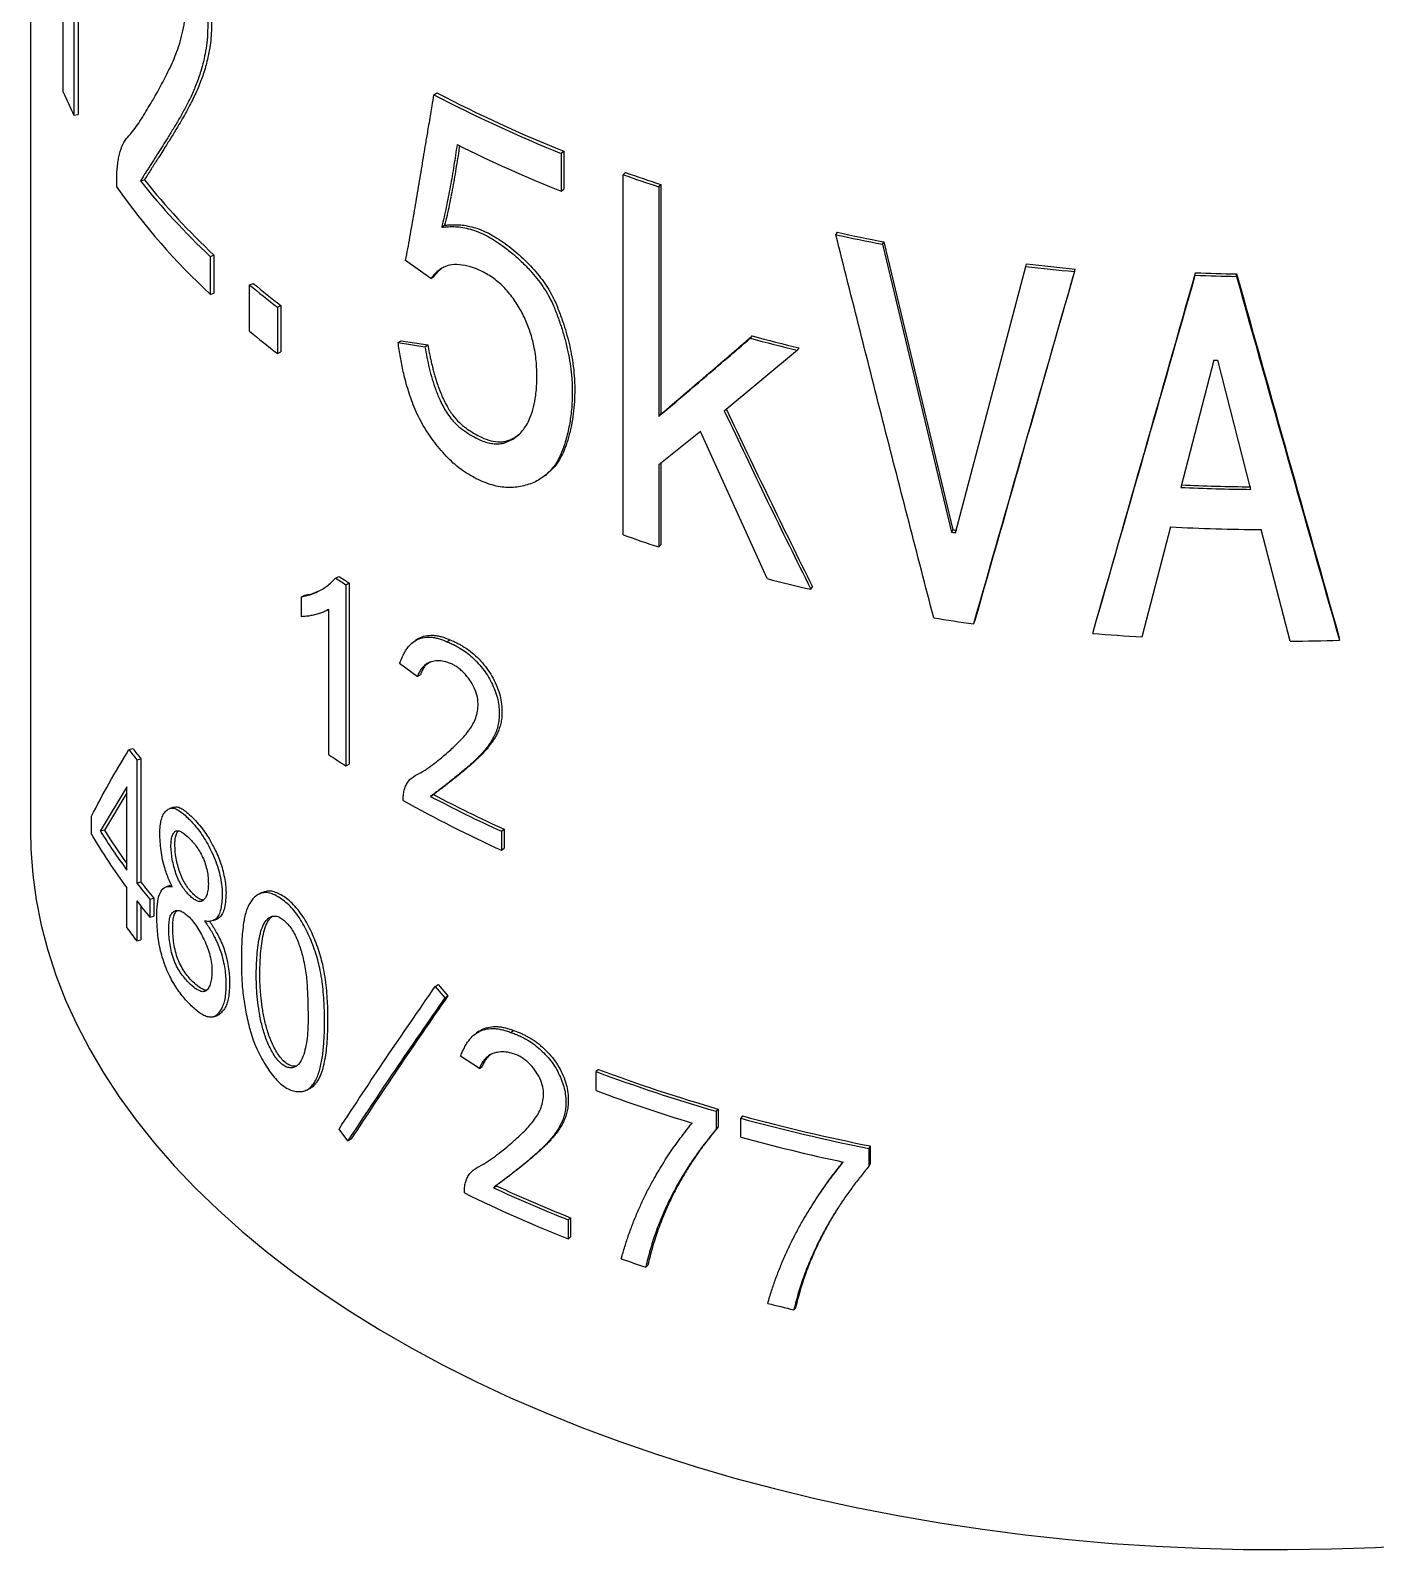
# Model space of a CAD drawing. Header units: millimetres. Extents: x 0 to 6631, y 0 to 4689.
# Drawn here: x 4218.3 to 4523.3, y 2750.8 to 3095.2 of the extents above; entities that cross this region are included whole.
import ezdxf

# ---------------------------------------------------------------- set-up
doc = ezdxf.new("R2010")
doc.units = ezdxf.units.MM
doc.header["$LTSCALE"] = 13
doc.layers.add('几何体', color=7, linetype='Continuous')

msp = doc.modelspace()

# ---------------------------------------------------------------- linework, layer by layer
at = {"layer": '几何体'}
for p, q in [((4229.15, 3158.28), (4229.15, 3076.15)), ((4228.19, 3158.12), (4228.19, 3075.99)), ((4225.78, 3081.2), (4225.78, 3147.1)), ((4218.33, 3109.96), (4218.33, 2913.86)), ((4309.83, 3080.61), (4310.5, 3081.04)), ((4228.19, 3075.99), (4229.15, 3076.15)), ((4338.66, 3067.32), (4339.23, 3067.79)), ((4338.66, 3067.32), (4338.66, 3058.72)), ((4339.23, 3067.79), (4339.23, 3059.19)), ((4352.73, 3062.48), (4353.26, 3062.97)), ((4352.73, 2980.82), (4352.73, 3062.48)), ((4237.89, 3059.67), (4237.89, 3061.58)), ((4243.26, 3061.07), (4244.17, 3061.31)), ((4338.66, 3058.72), (4339.23, 3059.19)), ((4360.78, 3059.73), (4361.28, 3060.24)), ((4360.78, 3059.73), (4360.78, 3007.69)), ((4361.28, 3060.24), (4361.28, 3008.19)), ((4311.57, 3050.58), (4312.24, 3051.01)), ((4400.93, 3048.87), (4401.28, 3049.41)), ((4411.5, 3046.71), (4411.82, 3047.26)), ((4411.5, 3046.71), (4427.17, 2981.44)), ((4411.82, 3047.26), (4427.43, 2982)), ((4259.1, 3043.95), (4259.95, 3044.25)), ((4259.1, 3043.95), (4259.1, 3035.35)), ((4259.95, 3044.25), (4259.95, 3035.65)), ((4309.14, 3038.96), (4303.37, 3043.06)), ((4428.08, 2981.3), (4443.99, 3041.7)), ((4443.99, 3041.7), (4444.19, 3042.26)), ((4268.03, 3037.48), (4268.85, 3037.81)), ((4309.14, 3038.96), (4309.81, 3039.38)), ((4455.02, 3040.52), (4455.18, 3041.09)), ((4482.41, 3039.67), (4482.48, 3040.25)), ((4491.75, 3039.41), (4491.78, 3039.99)), ((4259.1, 3035.35), (4259.95, 3035.65)), ((4268.03, 3026.98), (4268.03, 3037.48)), ((4274.34, 3032.45), (4275.14, 3032.8)), ((4274.34, 3032.45), (4274.34, 3021.94)), ((4275.14, 3032.8), (4275.14, 3022.29)), ((4301.69, 3024.43), (4302.39, 3024.84)), ((4301.69, 3024.43), (4307.76, 3023.45)), ((4302.39, 3024.84), (4308.45, 3023.88)), ((4381.55, 3025.39), (4381.97, 3025.91)), ((4274.34, 3021.94), (4275.14, 3022.29)), ((4307.76, 3023.45), (4308.45, 3023.88)), ((4392.24, 3022.68), (4375.65, 3008.87)), ((4392.24, 3022.68), (4392.62, 3023.21)), ((4486.6, 3020.43), (4479.14, 2991.58)), ((4495, 2991.13), (4487.53, 3020.41)), ((4360.78, 3007.69), (4361.28, 3008.19)), ((4370.22, 3004.25), (4360.78, 2996.7)), ((4385.37, 2970.91), (4370.22, 3004.25)), ((4360.78, 2996.7), (4360.78, 2978.08)), ((4361.28, 2997.21), (4361.28, 2978.58)), ((4476.82, 2982.61), (4470.31, 2957.67)), ((4427.17, 2981.44), (4427.43, 2982)), ((4503.89, 2956.73), (4497.35, 2982.04)), ((4360.78, 2978.08), (4361.28, 2978.58)), ((4287.53, 2971.02), (4288.29, 2971.4)), ((4289.87, 2969.5), (4290.61, 2969.89)), ((4289.87, 2969.5), (4289.87, 2928.44)), ((4290.61, 2969.89), (4290.61, 2928.82)), ((4395.28, 2968.48), (4395.65, 2969.02)), ((4279.8, 2966.79), (4280.58, 2967.16)), ((4279.8, 2962.26), (4279.8, 2966.79)), ((4286, 2930.98), (4286, 2963.93)), ((4432.14, 2960.64), (4432.38, 2961.2)), ((4459.18, 2958.49), (4459.33, 2959.06)), ((4312.75, 2956.61), (4313.42, 2957.05)), ((4515.1, 2956.93), (4515.05, 2957.5)), ((4306.04, 2948.7), (4302.03, 2951.65)), ((4306.04, 2948.7), (4306.73, 2949.12)), ((4240.67, 2932.15), (4241.59, 2932.38)), ((4242.45, 2929.82), (4243.36, 2930.06)), ((4242.45, 2929.82), (4242.45, 2901.89)), ((4243.36, 2930.06), (4243.36, 2902.13)), ((4289.87, 2928.44), (4290.61, 2928.82)), ((4240.21, 2923.7), (4234.18, 2913.66)), ((4240.21, 2922.38), (4235.12, 2913.86)), ((4240.21, 2904.84), (4240.21, 2923.7)), ((4302.87, 2920.62), (4302.87, 2921.57)), ((4309.05, 2921.54), (4309.73, 2921.96)), ((4232.15, 2912.96), (4232.15, 2917.02)), ((4235.12, 2913.86), (4234.18, 2913.66)), ((4325.13, 2913.63), (4325.75, 2914.08)), ((4325.75, 2914.08), (4325.75, 2909.78)), ((4325.13, 2913.63), (4325.13, 2909.33)), ((4325.13, 2909.33), (4325.75, 2909.78)), ((4240.21, 2891.7), (4240.21, 2900.78)), ((4242.45, 2901.89), (4243.36, 2902.13)), ((4249.99, 2901.26), (4250.37, 2901.28)), ((4242.45, 2897.83), (4242.45, 2888.76)), ((4243.36, 2896.68), (4243.36, 2889)), ((4245.43, 2898.21), (4246.33, 2898.46)), ((4245.43, 2898.21), (4245.43, 2894.15)), ((4246.33, 2898.46), (4246.33, 2894.4)), ((4245.43, 2894.15), (4246.33, 2894.4)), ((4242.45, 2888.76), (4243.36, 2889)), ((4310.13, 2878.47), (4310.8, 2878.89)), ((4310.13, 2878.47), (4312.31, 2875.9)), ((4310.8, 2878.89), (4312.98, 2876.33)), ((4312.31, 2875.9), (4312.98, 2876.33)), ((4327.21, 2868.04), (4327.82, 2868.5)), ((4320.11, 2859.86), (4315.85, 2862.66)), ((4320.11, 2859.86), (4320.74, 2860.31)), ((4347.13, 2859.63), (4346.58, 2859.15)), ((4346.58, 2854.85), (4346.58, 2859.15)), ((4374.27, 2850.66), (4373.82, 2850.15)), ((4373.82, 2850.15), (4373.82, 2846.09)), ((4374.27, 2850.66), (4374.27, 2846.6)), ((4379.79, 2849.11), (4379.36, 2848.59)), ((4379.36, 2844.29), (4379.36, 2848.59)), ((4290.26, 2843.43), (4288.31, 2846.12)), ((4374.27, 2846.6), (4373.82, 2846.09)), ((4290.26, 2843.43), (4291.01, 2843.81)), ((4408.74, 2842.29), (4408.41, 2841.74)), ((4408.41, 2841.74), (4408.41, 2837.69)), ((4408.74, 2842.29), (4408.74, 2838.23)), ((4408.74, 2838.23), (4408.41, 2837.69)), ((4316.74, 2831.65), (4316.74, 2832.61)), ((4323.29, 2832.82), (4323.92, 2833.27)), ((4340.24, 2825.54), (4340.81, 2826.02)), ((4340.24, 2825.54), (4340.24, 2821.24)), ((4340.81, 2826.02), (4340.81, 2821.72)), ((4340.24, 2821.24), (4340.81, 2821.72)), ((4358.33, 2815.3), (4357.83, 2814.8)), ((4391.8, 2805.67), (4391.42, 2805.13))]:
    msp.add_line(p, q, dxfattribs=at)
at = {"layer": '几何体', "flags": 128}
for points in [[(4335.02, 2994.27), (4335.3, 2994.5), (4335.58, 2994.72)], [(4306.34, 2957.3), (4305.99, 2957.09), (4305.64, 2956.87)], [(4250.82, 2919.06), (4250.37, 2918.92), (4249.93, 2918.79)], [(4218.33, 2913.86), (4218.43, 2909.54), (4218.87, 2903.79), (4219.66, 2898.05), (4220.8, 2892.33), (4222.29, 2886.64), (4224.13, 2880.98), (4226.31, 2875.37), (4228.83, 2869.8), (4231.7, 2864.28), (4234.9, 2858.83), (4238.42, 2853.45), (4242.28, 2848.14), (4246.46, 2842.91), (4250.96, 2837.77), (4255.76, 2832.73), (4260.87, 2827.79), (4266.29, 2822.95), (4271.99, 2818.23), (4277.98, 2813.63), (4284.24, 2809.15), (4290.78, 2804.8), (4297.58, 2800.59), (4304.63, 2796.52), (4311.92, 2792.6), (4319.45, 2788.82), (4327.21, 2785.21), (4335.18, 2781.75), (4343.36, 2778.46), (4351.74, 2775.33), (4360.3, 2772.38), (4369.04, 2769.61), (4377.94, 2767.01), (4386.99, 2764.6), (4396.18, 2762.37), (4405.51, 2760.34), (4414.96, 2758.49), (4424.51, 2756.84), (4434.15, 2755.38), (4443.88, 2754.12), (4453.68, 2753.06), (4463.54, 2752.2), (4473.45, 2751.54), (4483.39, 2751.08), (4493.35, 2750.83), (4503.32, 2750.78), (4513.29, 2750.93), (4523.24, 2751.29), (4533.17, 2751.84)], [(4249.98, 2901.3), (4249.53, 2901.16), (4249.09, 2901.03)], [(4271.16, 2899.81), (4270.75, 2899.64), (4270.34, 2899.46)], [(4259.77, 2893.41), (4260.19, 2893.56), (4260.61, 2893.71)], [(4259.9, 2871.57), (4260.32, 2871.72), (4260.74, 2871.88)], [(4320.03, 2868.28), (4319.7, 2868.05), (4319.38, 2867.83)], [(4280.92, 2854.96), (4281.3, 2855.14), (4281.68, 2855.32)]]:
    msp.add_lwpolyline(points, dxfattribs=at)
at = {"layer": '几何体'}
for centre, radius, start, end in [((4330.41, 3126.49), 114.02, 203.4035, 206.2902), ((4454.98, 3357.41), 312.55, 242.3277, 248.1506), ((4455.14, 3356.86), 311.44, 242.3277, 248.1506), ((4457.05, 3353.55), 317.72, 243.4571, 248.1218), ((4476.02, 3411.15), 369.83, 250.5276, 251.845), ((4476.11, 3410.42), 368.53, 250.5276, 251.845), ((4366.47, 3150.41), 157.37, 215.2117, 226.9785), ((4371.23, 3163.53), 163.93, 218.6827, 226.842), ((4371.68, 3163.41), 163.35, 218.6827, 226.842), ((4493.8, 3476.26), 437.36, 257.7397, 259.1533), ((4493.83, 3475.29), 435.82, 257.7397, 259.1533), ((4499.71, 3513.45), 475.04, 263.2637, 264.6015), ((4499.71, 3512.35), 473.36, 263.2637, 264.6015), ((4400.68, 3196.59), 206.37, 230.2986, 232.5308), ((4500.81, 3529.24), 489.91, 267.8479, 268.9401), ((4500.81, 3528.08), 488.18, 267.8479, 268.9401), ((4400.33, 3196.82), 207.1, 230.2986, 232.5308), ((4400.33, 3186.31), 207.1, 230.2986, 232.5308), ((4488.56, 3425.19), 413.88, 255.0159, 256.5422), ((4488.6, 3424.31), 412.42, 255.0159, 256.5422), ((4500.81, 3510.16), 489.93, 268.3381, 268.4473), ((4500.81, 3480.96), 489.86, 267.4643, 269.3211), ((4500.81, 3479.81), 488.13, 267.4643, 269.3211), ((4500.81, 3471.83), 489.81, 267.1925, 269.5955), ((4476.02, 3329.5), 369.83, 250.5276, 251.845), ((4497.57, 3434.71), 458.71, 261.1716, 261.2858), ((4497.59, 3433.67), 457.09, 261.1716, 261.2858), ((4421.64, 3174.43), 243.64, 236.6033, 237.2588), ((4421.92, 3174.1), 242.78, 236.6033, 237.2588), ((4489.63, 3376.04), 418.34, 255.5677, 256.9646), ((4497.58, 3414.62), 458.68, 260.6568, 261.798), ((4500.44, 3439.84), 483.11, 265.101, 266.4239), ((4500.83, 3447.31), 490.59, 270.3574, 271.6668), ((4356.25, 3018.85), 144.48, 216.8759, 218.0369), ((4356.76, 3018.77), 143.97, 216.8759, 218.0369), ((4420.77, 3132.03), 242.04, 236.1634, 237.2607), ((4449.3, 3186.37), 299.68, 242.0946, 245.5207), ((4449.48, 3185.86), 298.62, 242.0946, 245.5207), ((4446.59, 3176.47), 293.46, 240.6761, 245.5498), ((4348.7, 2984.99), 134.02, 212.0579, 215.9463), ((4346.78, 2980), 132.79, 210.3219, 216.6269), ((4348.68, 2985.38), 135.1, 212.063, 216.5957), ((4360.17, 2994), 149.47, 218.0407, 219.8566), ((4360.67, 2993.91), 148.95, 218.0407, 219.8566), ((4360.17, 2989.94), 149.47, 218.0407, 219.8566), ((4355.85, 2977.48), 143.98, 216.5645, 218.0384), ((4477.72, 3210.26), 374.8, 249.5201, 253.906), ((4477.8, 3209.5), 373.48, 249.5201, 253.906), ((4476.35, 3202.04), 370.65, 249.5054, 253.0569), ((4490.68, 3256.09), 422.44, 254.7202, 258.7697), ((4490.72, 3255.18), 420.95, 254.7202, 258.7697), ((4489.83, 3248.4), 418.94, 254.71, 257.983), ((4458.27, 3119.44), 320.71, 243.8129, 248.4063), ((4460.7, 3129.49), 326.94, 245.1483, 248.3811), ((4460.84, 3128.89), 325.79, 245.1483, 248.3811), ((4475.13, 3162.67), 367.12, 250.4512, 251.3656), ((4489.06, 3209.47), 415.96, 255.5825, 256.4239)]:
    msp.add_arc(centre, radius, start, end, dxfattribs=at)
for points, knots in [([(4246.67, 3130.95), (4246.94, 3130.69), (4247.47, 3130.18), (4248.28, 3129.31), (4249.1, 3128.33), (4249.93, 3127.25), (4250.75, 3126.05), (4251.56, 3124.71), (4252.34, 3123.26), (4253.33, 3121.22), (4254.51, 3118.55), (4255.74, 3115.17), (4256.7, 3111.73), (4257.48, 3108.33), (4258.08, 3104.98), (4258.43, 3101.77), (4258.58, 3098.71), (4258.56, 3095.8), (4258.43, 3093.02), (4258.07, 3090.49), (4257.59, 3088.12), (4256.89, 3085.59), (4255.95, 3082.92), (4254.77, 3080.19), (4253.48, 3077.68), (4252.18, 3075.32), (4250.82, 3073.05), (4249.54, 3070.96), (4248.32, 3068.98), (4247.13, 3067.12), (4246.15, 3065.58), (4245.39, 3064.39), (4244.86, 3063.57), (4244.36, 3062.78), (4243.82, 3061.95), (4243.46, 3061.38), (4243.26, 3061.07)], [0, 0, 0, 0, 0.015666, 0.031331, 0.046994, 0.062657, 0.078315, 0.09397, 0.109621, 0.12527, 0.156536, 0.187765, 0.21899, 0.250219, 0.281434, 0.312643, 0.343857, 0.375073, 0.406289, 0.437504, 0.468731, 0.49996, 0.546588, 0.593303, 0.639864, 0.686587, 0.731887, 0.780109, 0.819558, 0.860078, 0.904291, 0.923359, 0.941479, 0.960634, 0.978177, 1, 1, 1, 1]), ([(4247.57, 3131.21), (4247.78, 3131.01), (4248.12, 3130.67), (4248.6, 3130.18), (4248.99, 3129.76), (4249.38, 3129.33), (4249.75, 3128.88), (4250.38, 3128.1), (4251.21, 3126.97), (4252.26, 3125.31), (4253.27, 3123.44), (4254.26, 3121.36), (4255.21, 3119.19), (4256.06, 3117), (4256.8, 3114.74), (4257.47, 3112.34), (4258.07, 3109.85), (4258.75, 3106.5), (4259.31, 3102.31), (4259.46, 3098.32), (4259.38, 3095.18), (4259.23, 3092.89), (4258.91, 3090.71), (4258.51, 3088.74), (4258.04, 3086.89), (4257.54, 3085.31), (4256.98, 3083.7), (4256.35, 3082.15), (4255.65, 3080.55), (4254.84, 3078.92), (4253.97, 3077.25), (4253.01, 3075.53), (4251.9, 3073.65), (4250.84, 3071.91), (4249.9, 3070.36), (4249.13, 3069.12), (4248.31, 3067.82), (4247.58, 3066.67), (4246.98, 3065.74), (4246.57, 3065.09), (4246.18, 3064.46), (4245.78, 3063.84), (4245.34, 3063.16), (4244.8, 3062.31), (4244.4, 3061.68), (4244.17, 3061.31)], [0, 0, 0, 0, 0.0122948, 0.0203554, 0.0279215, 0.0351986, 0.04238, 0.0496516, 0.0706792, 0.0900614, 0.1098488, 0.1315999, 0.1530915, 0.1732704, 0.1935184, 0.2151675, 0.2388091, 0.2621419, 0.3080005, 0.3587531, 0.3856644, 0.4112286, 0.4371533, 0.466671, 0.4894169, 0.5149165, 0.5377268, 0.564352, 0.5921495, 0.6203997, 0.6536278, 0.6870496, 0.7224018, 0.7691294, 0.7970409, 0.8214894, 0.8497012, 0.8832015, 0.8983883, 0.9130899, 0.9273062, 0.9410343, 0.9560122, 0.9743231, 1, 1, 1, 1]), ([(4237.89, 3061.58), (4237.91, 3062.1), (4237.95, 3063.13), (4238.08, 3064.6), (4238.27, 3065.91), (4238.62, 3067.65), (4239.26, 3069.46), (4240.33, 3070.96), (4241.5, 3072.22), (4242.62, 3073.78), (4243.72, 3075.43), (4244.8, 3077.23), (4246.18, 3079.53), (4247.85, 3082.47), (4249.77, 3086.19), (4251.28, 3089.56), (4252.32, 3092.58), (4252.93, 3095.09), (4253.41, 3097.81), (4253.6, 3100.36), (4253.61, 3102.57), (4253.52, 3104.31), (4253.32, 3106.14), (4252.93, 3108.65), (4252.29, 3111.28), (4251.45, 3113.85), (4250.74, 3115.74), (4249.93, 3117.51), (4249.04, 3119.07), (4248.27, 3120.12), (4247.66, 3120.8), (4247.05, 3121.37), (4246.32, 3121.9), (4245.48, 3122.32), (4244.71, 3122.44), (4244, 3122.36), (4243.34, 3122.12), (4242.76, 3121.66), (4242.24, 3121), (4241.81, 3120.17), (4241.43, 3119.19), (4241.11, 3118.09), (4240.84, 3116.87), (4240.68, 3116.03), (4240.59, 3115.62)], [0, 0, 0, 0, 0.015615, 0.031228, 0.046843, 0.062461, 0.097367, 0.132318, 0.167111, 0.202017, 0.237963, 0.272469, 0.307752, 0.371862, 0.435937, 0.500017, 0.531258, 0.562489, 0.593717, 0.624921, 0.640532, 0.656142, 0.671753, 0.687366, 0.718531, 0.73416, 0.749793, 0.765427, 0.781066, 0.796707, 0.804382, 0.812375, 0.828032, 0.843686, 0.859333, 0.874981, 0.890623, 0.906258, 0.921888, 0.937514, 0.952785, 0.968759, 0.98438, 1, 1, 1, 1]), ([(4303.37, 3043.06), (4303.55, 3043.93), (4303.91, 3045.66), (4304.38, 3048.35), (4304.84, 3051.01), (4305.32, 3053.68), (4305.75, 3056.35), (4306.23, 3059.03), (4306.65, 3061.72), (4307.12, 3064.37), (4307.54, 3066.95), (4307.98, 3069.64), (4308.4, 3072.04), (4308.78, 3074.31), (4309.1, 3076.21), (4309.45, 3078.32), (4309.69, 3079.77), (4309.83, 3080.61)], [0, 0, 0, 0, 0.071994, 0.141257, 0.21597, 0.285059, 0.356249, 0.427841, 0.499992, 0.569256, 0.639989, 0.704827, 0.782475, 0.832302, 0.885014, 0.933368, 1, 1, 1, 1]), ([(4315.07, 3069.32), (4314.95, 3068.52), (4314.71, 3066.92), (4314.34, 3064.53), (4313.94, 3062.16), (4313.53, 3059.79), (4313.08, 3057.46), (4312.62, 3055.13), (4312.13, 3052.82), (4311.76, 3051.33), (4311.57, 3050.58)], [0, 0, 0, 0, 0.124996, 0.249992, 0.37499, 0.499988, 0.624988, 0.749991, 0.874991, 1, 1, 1, 1]), ([(4315.62, 3069.07), (4315.54, 3068.5), (4315.33, 3067.13), (4314.99, 3064.97), (4314.6, 3062.59), (4314.19, 3060.23), (4313.74, 3057.89), (4313.29, 3055.56), (4312.8, 3053.25), (4312.42, 3051.76), (4312.24, 3051.01)], [0, 0, 0, 0, 0.092248, 0.221928, 0.351607, 0.481287, 0.610966, 0.740646, 0.870321, 1, 1, 1, 1]), ([(4311.57, 3050.58), (4312.08, 3050.62), (4313.09, 3050.71), (4314.68, 3050.73), (4316.36, 3050.53), (4318.08, 3050.15), (4319.87, 3049.55), (4321.68, 3048.71), (4323.49, 3047.66), (4325.48, 3046.32), (4327.64, 3044.65), (4329.89, 3042.59), (4331.87, 3040.53), (4333.53, 3038.53), (4334.88, 3036.62), (4336.04, 3034.65), (4337.11, 3032.39), (4338.04, 3029.87), (4338.99, 3027.13), (4339.74, 3024.39), (4340.37, 3021.68), (4340.81, 3019), (4341.14, 3015.93), (4341.22, 3012.51), (4341.02, 3008.79), (4340.48, 3005.23), (4339.64, 3001.85), (4338.5, 2998.66), (4336.83, 2995.89), (4334.56, 2993.75), (4331.79, 2992.31), (4328.68, 2991.54), (4325.29, 2991.48), (4321.67, 2992.47), (4318.06, 2994.16), (4315.13, 2996.2), (4312.96, 2998.26), (4310.9, 3000.52), (4309.04, 3003.01), (4307.36, 3005.63), (4305.89, 3008.37), (4304.47, 3011.91), (4303.47, 3015.3), (4302.85, 3017.82), (4302.5, 3019.47), (4302.2, 3021.12), (4301.93, 3022.77), (4301.77, 3023.87), (4301.69, 3024.43)], [0, 0, 0, 0, 0.015653, 0.031304, 0.046958, 0.062614, 0.07827, 0.093927, 0.109586, 0.125244, 0.146087, 0.166994, 0.187832, 0.203805, 0.219098, 0.234719, 0.250336, 0.270959, 0.292078, 0.312793, 0.333671, 0.354356, 0.375232, 0.406446, 0.437657, 0.46872, 0.500089, 0.531302, 0.562512, 0.593724, 0.624969, 0.656235, 0.687492, 0.718759, 0.750054, 0.781315, 0.796962, 0.812611, 0.843863, 0.859498, 0.87512, 0.906328, 0.937548, 0.950032, 0.9624, 0.97472, 0.987301, 1, 1, 1, 1]), ([(4312.24, 3051.01), (4312.57, 3051.04), (4313.13, 3051.09), (4313.89, 3051.13), (4314.5, 3051.15), (4315.07, 3051.14), (4315.64, 3051.11), (4316.6, 3051.02), (4317.94, 3050.79), (4320.25, 3050.14), (4323.26, 3048.71), (4326.92, 3046.25), (4330.47, 3043.15), (4333.65, 3039.72), (4335.82, 3036.6), (4337.17, 3034.01), (4338.13, 3031.72), (4338.99, 3029.26), (4339.84, 3026.67), (4340.45, 3024.26), (4341.03, 3021.67), (4341.45, 3018.99), (4341.71, 3016.06), (4341.76, 3013.18), (4341.65, 3010.32), (4341.35, 3007.61), (4340.85, 3004.93), (4340.2, 3002.39), (4339.43, 3000.09), (4338.35, 2997.89), (4337.13, 2996.02), (4335.96, 2995.12), (4335.53, 2994.79)], [0, 0, 0, 0, 0.017796, 0.029235, 0.039257, 0.048609, 0.057863, 0.067152, 0.094962, 0.121099, 0.17237, 0.22731, 0.283491, 0.337762, 0.387572, 0.412485, 0.44011, 0.47651, 0.508045, 0.54083, 0.571182, 0.609633, 0.647842, 0.690222, 0.729484, 0.769531, 0.809593, 0.852138, 0.889636, 0.923685, 0.971847, 1, 1, 1, 1]), ([(4307.76, 3023.45), (4307.91, 3022.64), (4308.2, 3021.04), (4308.74, 3018.59), (4309.39, 3016.15), (4310.19, 3013.67), (4311.1, 3011.52), (4312, 3009.7), (4312.9, 3008.24), (4313.91, 3006.87), (4315.19, 3005.51), (4316.74, 3004.33), (4318.46, 3003.26), (4320.52, 3002.16), (4322.43, 3001.57), (4324.11, 3001.42), (4325.44, 3001.52), (4326.73, 3002), (4328.04, 3002.71), (4329.2, 3003.62), (4330.19, 3004.74), (4331.02, 3006.04), (4331.79, 3007.7), (4332.45, 3009.82), (4332.97, 3012.65), (4333.23, 3015.98), (4333.1, 3019.75), (4332.62, 3023.34), (4331.73, 3026.68), (4330.74, 3029.21), (4329.77, 3031.21), (4328.68, 3033.17), (4327.05, 3035.53), (4324.69, 3038), (4322.08, 3039.9), (4319.42, 3041.2), (4316.84, 3041.95), (4314.4, 3042.2), (4312.6, 3041.81), (4311.39, 3041.13), (4310.54, 3040.54), (4309.8, 3039.79), (4309.36, 3039.24), (4309.14, 3038.96)], [0, 0, 0, 0, 0.0254087, 0.0497723, 0.0751653, 0.0998971, 0.1249441, 0.1405723, 0.1562031, 0.1718406, 0.1874746, 0.2080247, 0.229237, 0.2501055, 0.2813673, 0.2970235, 0.312667, 0.3334902, 0.35437, 0.375208, 0.3958129, 0.4166579, 0.4376907, 0.4677754, 0.5001356, 0.5416581, 0.5835629, 0.6249872, 0.6562015, 0.6874234, 0.7031134, 0.7186817, 0.7498965, 0.7811299, 0.8123886, 0.8436533, 0.874961, 0.9062264, 0.9374661, 0.9531053, 0.9687403, 0.9843699, 1, 1, 1, 1]), ([(4311.56, 3041.21), (4311.48, 3041.14), (4311.3, 3041.01), (4311.04, 3040.78), (4310.78, 3040.52), (4310.51, 3040.23), (4310.18, 3039.85), (4309.95, 3039.56), (4309.81, 3039.38)], [0, 0, 0, 0, 0.132667, 0.269329, 0.413122, 0.565614, 0.735406, 1, 1, 1, 1]), ([(4454.71, 3039.47), (4451.05, 3026.63), (4443.55, 3000.4), (4436.16, 2974.45), (4432.38, 2961.2)], [0, 0, 0, 0, 0.489644, 1, 1, 1, 1]), ([(4308.45, 3023.88), (4308.55, 3023.29), (4308.72, 3022.33), (4308.98, 3021.03), (4309.21, 3019.96), (4309.46, 3018.92), (4309.73, 3017.87), (4310.01, 3016.86), (4310.49, 3015.23), (4311.29, 3013.02), (4312.5, 3010.36), (4313.94, 3008.07), (4315.6, 3006.12), (4317.69, 3004.55), (4319.92, 3003.21), (4322.21, 3002.23), (4323.95, 3001.91), (4325.23, 3001.89), (4326.17, 3002.04), (4327.1, 3002.38), (4328.1, 3002.83), (4328.69, 3003.3), (4329, 3003.55)], [0, 0, 0, 0, 0.05047, 0.082775, 0.111885, 0.141384, 0.17151, 0.200758, 0.226976, 0.308893, 0.386078, 0.4524, 0.513155, 0.580963, 0.665573, 0.736799, 0.805559, 0.84013, 0.872565, 0.911155, 0.953906, 1, 1, 1, 1]), ([(4279.8, 2966.79), (4280.21, 2966.87), (4281.05, 2967.03), (4282.24, 2967.41), (4283.42, 2967.89), (4284.53, 2968.49), (4285.6, 2969.22), (4286.61, 2970.04), (4287.23, 2970.7), (4287.53, 2971.02)], [0, 0, 0, 0, 0.140887, 0.289587, 0.425683, 0.575336, 0.712612, 0.858601, 1, 1, 1, 1]), ([(4280.58, 2967.16), (4280.99, 2967.23), (4281.83, 2967.39), (4282.89, 2967.73), (4283.54, 2968.01), (4283.79, 2968.12)], [0, 0, 0, 0, 0.368691, 0.757898, 1, 1, 1, 1]), ([(4286, 2963.93), (4285.67, 2963.76), (4285.05, 2963.43), (4284.06, 2963.03), (4283.02, 2962.74), (4281.96, 2962.5), (4280.89, 2962.35), (4280.17, 2962.29), (4279.8, 2962.26)], [0, 0, 0, 0, 0.169165, 0.326684, 0.499889, 0.66789, 0.830055, 1, 1, 1, 1]), ([(4285.3, 2963.57), (4285.42, 2963.63), (4285.66, 2963.75), (4285.89, 2963.86), (4286.01, 2963.92)], [0, 0, 0, 0, 0.498726, 1, 1, 1, 1]), ([(4302.03, 2951.65), (4302.17, 2952.02), (4302.46, 2952.75), (4302.96, 2953.78), (4303.61, 2954.92), (4304.5, 2956.05), (4305.73, 2957.02), (4307.22, 2957.58), (4308.64, 2957.68), (4309.86, 2957.56), (4310.8, 2957.33), (4311.77, 2957.03), (4312.42, 2956.75), (4312.75, 2956.61)], [0, 0, 0, 0, 0.083209, 0.166371, 0.2498, 0.374677, 0.499576, 0.624507, 0.749537, 0.812132, 0.874743, 0.937366, 1, 1, 1, 1]), ([(4306.35, 2957.28), (4306.39, 2957.31), (4306.83, 2957.67), (4307.92, 2957.98), (4309.32, 2958.11), (4310.53, 2957.98), (4311.47, 2957.76), (4312.44, 2957.46), (4313.09, 2957.18), (4313.42, 2957.05)], [0, 0, 0, 0, 0.0227889, 0.2669339, 0.5111259, 0.633334, 0.755546, 0.8777673, 1, 1, 1, 1]), ([(4312.75, 2956.61), (4313.08, 2956.48), (4313.73, 2956.2), (4314.7, 2955.73), (4315.84, 2955.09), (4317.14, 2954.24), (4318.56, 2953.05), (4319.89, 2951.68), (4321.15, 2950.21), (4322.23, 2948.59), (4323.11, 2946.88), (4323.83, 2945.15), (4324.34, 2943.42), (4324.59, 2941.74), (4324.65, 2940.13), (4324.55, 2938.59), (4324.27, 2937.16), (4323.79, 2935.88), (4322.97, 2934.18), (4321.61, 2932.28), (4319.73, 2930.23), (4317.71, 2928.4), (4315.99, 2926.93), (4314.53, 2925.75), (4313.42, 2924.87), (4312.31, 2924), (4311.23, 2923.16), (4310.13, 2922.35), (4309.4, 2921.8), (4309.05, 2921.54)], [0, 0, 0, 0, 0.02113, 0.041835, 0.06265, 0.093952, 0.125239, 0.156527, 0.187798, 0.219029, 0.25026, 0.281592, 0.31268, 0.343877, 0.37508, 0.406287, 0.437485, 0.468706, 0.499929, 0.570635, 0.639956, 0.709818, 0.780007, 0.815636, 0.856555, 0.890674, 0.927201, 0.964862, 1, 1, 1, 1]), ([(4313.42, 2957.05), (4313.77, 2956.9), (4314.37, 2956.64), (4315.21, 2956.23), (4315.94, 2955.84), (4316.64, 2955.42), (4317.63, 2954.78), (4318.92, 2953.76), (4320.43, 2952.24), (4321.84, 2950.6), (4323.02, 2948.77), (4323.96, 2946.84), (4324.72, 2944.85), (4325.15, 2942.86), (4325.27, 2941.12), (4325.22, 2939.6), (4325.06, 2938.33), (4324.73, 2937.19), (4324.33, 2936.13), (4323.81, 2935.1), (4323.19, 2934.07), (4322.51, 2933.15), (4321.88, 2932.36), (4321.27, 2931.67), (4320.7, 2931.07), (4320.23, 2930.59), (4319.95, 2930.33), (4319.8, 2930.19), (4319.69, 2930.08), (4319.57, 2929.97), (4319.47, 2929.88), (4319.42, 2929.84), (4319.4, 2929.82), (4319.39, 2929.81), (4319.39, 2929.81), (4319.39, 2929.8), (4319.39, 2929.8), (4319.39, 2929.8), (4318.78, 2929.23), (4317.53, 2928.12), (4315.57, 2926.48), (4313.87, 2925.14), (4312.53, 2924.08), (4311.56, 2923.34), (4310.64, 2922.65), (4310.02, 2922.18), (4309.73, 2921.96)], [0, 0, 0, 0, 0.023022, 0.038907, 0.05417, 0.069562, 0.083736, 0.11773, 0.154032, 0.189672, 0.222524, 0.258933, 0.294951, 0.329909, 0.367829, 0.394707, 0.421324, 0.448073, 0.473721, 0.499014, 0.529781, 0.560918, 0.584145, 0.604798, 0.63026, 0.64698, 0.656276, 0.659054, 0.662645, 0.668743, 0.671602, 0.672895, 0.67347, 0.673724, 0.673836, 0.673886, 0.673907, 0.673917, 0.673925, 0.738273, 0.802976, 0.873026, 0.90799, 0.937937, 0.970331, 1, 1, 1, 1]), ([(4302.87, 2921.57), (4302.91, 2921.94), (4302.98, 2922.7), (4303.28, 2923.68), (4303.89, 2924.93), (4305.09, 2926.1), (4306.96, 2926.92), (4308.65, 2928.08), (4310.34, 2929.32), (4311.88, 2930.61), (4313.27, 2931.79), (4314.51, 2932.93), (4315.69, 2934.09), (4316.86, 2935.34), (4317.85, 2936.61), (4318.7, 2937.92), (4319.31, 2939.3), (4319.74, 2940.83), (4319.9, 2942.55), (4319.62, 2944.47), (4318.86, 2946.47), (4317.68, 2948.34), (4316.48, 2949.73), (4315.42, 2950.62), (4314.6, 2951.17), (4313.77, 2951.6), (4312.68, 2952.01), (4311.34, 2952.31), (4309.88, 2952.25), (4308.55, 2951.9), (4307.59, 2951.22), (4306.91, 2950.42), (4306.44, 2949.61), (4306.18, 2949), (4306.04, 2948.7)], [0, 0, 0, 0, 0.020723, 0.041688, 0.062454, 0.11104, 0.159534, 0.208285, 0.25694, 0.307749, 0.348602, 0.384033, 0.424118, 0.461498, 0.500171, 0.531415, 0.56265, 0.593869, 0.625047, 0.656201, 0.687353, 0.718544, 0.749759, 0.765419, 0.781083, 0.796173, 0.812418, 0.843712, 0.875, 0.906263, 0.937502, 0.958242, 0.978831, 1, 1, 1, 1]), ([(4308.93, 2951.92), (4308.62, 2951.76), (4308.19, 2951.55), (4307.78, 2951.05), (4307.52, 2950.7), (4307.28, 2950.3), (4307.01, 2949.77), (4306.84, 2949.37), (4306.73, 2949.12)], [0, 0, 0, 0, 0.293908, 0.413516, 0.534089, 0.656942, 0.792963, 1, 1, 1, 1]), ([(4250.47, 2901.06), (4250.27, 2901.49), (4249.87, 2902.35), (4249.33, 2903.68), (4248.76, 2905.28), (4248.25, 2907.19), (4247.93, 2909.28), (4247.73, 2911.27), (4247.67, 2913.15), (4247.74, 2914.88), (4247.98, 2916.37), (4248.44, 2917.46), (4249.03, 2918.26), (4249.74, 2918.77), (4250.57, 2918.96), (4251.53, 2918.65), (4252.57, 2917.95), (4253.65, 2917.04), (4254.75, 2915.93), (4255.85, 2914.69), (4256.96, 2913.28), (4258.04, 2911.63), (4259.03, 2909.76), (4259.98, 2907.83), (4260.76, 2905.74), (4261.34, 2903.63), (4261.71, 2901.57), (4261.87, 2899.63), (4261.79, 2897.89), (4261.57, 2896.32), (4261.22, 2894.9), (4260.6, 2893.92), (4259.88, 2893.41), (4259.17, 2893.21), (4258.52, 2893.19), (4258.06, 2893.26), (4257.83, 2893.3)], [0, 0, 0, 0, 0.021177, 0.042109, 0.062579, 0.093761, 0.124966, 0.15618, 0.187395, 0.218597, 0.249789, 0.280785, 0.312244, 0.343697, 0.374788, 0.405494, 0.437025, 0.468709, 0.500003, 0.531332, 0.562651, 0.593946, 0.625241, 0.656511, 0.687731, 0.71888, 0.750147, 0.781333, 0.812538, 0.843752, 0.874955, 0.906163, 0.937397, 0.958171, 0.978917, 1, 1, 1, 1]), ([(4250.82, 2919.04), (4251.05, 2919.1), (4251.53, 2919.23), (4252.45, 2918.89), (4253.53, 2918.17), (4254.76, 2917.1), (4256.04, 2915.77), (4257.25, 2914.33), (4258.23, 2912.96), (4259.01, 2911.69), (4259.66, 2910.49), (4260.36, 2909.12), (4261.06, 2907.56), (4261.67, 2905.82), (4262.15, 2904.05), (4262.49, 2902.26), (4262.69, 2900.51), (4262.68, 2898.77), (4262.5, 2897.1), (4262.19, 2895.56), (4261.64, 2894.47), (4261.08, 2893.95), (4260.72, 2893.75), (4260.62, 2893.72), (4260.61, 2893.71)], [0, 0, 0, 0, 0.044904, 0.09369, 0.15015, 0.211838, 0.276647, 0.335851, 0.3874, 0.419866, 0.454434, 0.491346, 0.535493, 0.578907, 0.623829, 0.670158, 0.716537, 0.765585, 0.823234, 0.881006, 0.930926, 0.982876, 0.998236, 1, 1, 1, 1]), ([(4250.19, 2910.19), (4250.25, 2909.23), (4250.34, 2907.78), (4250.85, 2905.65), (4251.31, 2904.06), (4251.92, 2902.54), (4252.66, 2901.21), (4253.45, 2900.11), (4254.26, 2899.2), (4255.08, 2898.44), (4255.9, 2897.89), (4256.67, 2897.65), (4257.36, 2897.8), (4257.9, 2898.33), (4258.32, 2899.1), (4258.58, 2900.14), (4258.69, 2901.39), (4258.66, 2902.76), (4258.5, 2904.24), (4258.14, 2905.83), (4257.57, 2907.4), (4256.85, 2908.83), (4256.06, 2910.07), (4255.24, 2911.13), (4254.14, 2912.3), (4253.06, 2913.25), (4252.16, 2913.69), (4251.69, 2913.78), (4251.26, 2913.72), (4250.83, 2913.33), (4250.46, 2912.54), (4250.23, 2911.5), (4250.2, 2910.63), (4250.19, 2910.19)], [0, 0, 0, 0, 0.062116, 0.093355, 0.124605, 0.155842, 0.187121, 0.218429, 0.249767, 0.281106, 0.312417, 0.343709, 0.374966, 0.40621, 0.437437, 0.468656, 0.499875, 0.531093, 0.562299, 0.593489, 0.624704, 0.655963, 0.687271, 0.718596, 0.749935, 0.812515, 0.843826, 0.86012, 0.875144, 0.906368, 0.937585, 0.968798, 1, 1, 1, 1]), ([(4251.08, 2910.46), (4251.09, 2910.9), (4251.11, 2911.77), (4251.35, 2912.8), (4251.62, 2913.48), (4251.87, 2913.67), (4251.94, 2913.72)], [0, 0, 0, 0, 0.295452, 0.590922, 0.886286, 1, 1, 1, 1]), ([(4257.5, 2898.02), (4257.25, 2898.07), (4256.76, 2898.17), (4255.95, 2898.73), (4255.13, 2899.48), (4254.32, 2900.39), (4253.53, 2901.49), (4252.92, 2902.6), (4252.49, 2903.57), (4252.11, 2904.6), (4251.73, 2905.92), (4251.22, 2908.05), (4251.14, 2909.5), (4251.08, 2910.46)], [0, 0, 0, 0, 0.088828, 0.180013, 0.271265, 0.362515, 0.453693, 0.544824, 0.590454, 0.636109, 0.727307, 0.818519, 1, 1, 1, 1]), ([(4246.98, 2894.95), (4247.03, 2895.93), (4247.12, 2897.89), (4247.8, 2900.02), (4248.91, 2901.22), (4249.95, 2901.11), (4250.47, 2901.06)], [0, 0, 0, 0, 0.249755, 0.499745, 0.749488, 1, 1, 1, 1]), ([(4281.68, 2855.34), (4281.96, 2855.5), (4282.55, 2855.84), (4283.36, 2856.8), (4284.11, 2858.16), (4284.7, 2859.91), (4285.14, 2861.82), (4285.44, 2863.87), (4285.64, 2866), (4285.78, 2868.96), (4285.81, 2872.76), (4285.56, 2877.49), (4284.99, 2882.01), (4283.87, 2886.32), (4282.64, 2889.59), (4281.42, 2892.11), (4280.4, 2893.93), (4279.24, 2895.58), (4278, 2897.03), (4276.72, 2898.17), (4275.45, 2899.06), (4274.2, 2899.71), (4273.02, 2900.07), (4272, 2900.1), (4271.43, 2899.89), (4271.17, 2899.79)], [0, 0, 0, 0, 0.027959, 0.059496, 0.101646, 0.143713, 0.185648, 0.227876, 0.269242, 0.311853, 0.396635, 0.480453, 0.56415, 0.627164, 0.690153, 0.72169, 0.753213, 0.784731, 0.816244, 0.84776, 0.879293, 0.910825, 0.942344, 0.973866, 1, 1, 1, 1]), ([(4266.21, 2887.05), (4266.23, 2887.78), (4266.28, 2889.26), (4266.46, 2891.39), (4266.78, 2893.75), (4267.38, 2896.17), (4268.34, 2897.89), (4269.32, 2898.9), (4270.17, 2899.44), (4271.13, 2899.75), (4272.22, 2899.74), (4273.4, 2899.37), (4274.65, 2898.71), (4275.93, 2897.81), (4277.21, 2896.67), (4278.46, 2895.23), (4279.62, 2893.57), (4280.65, 2891.75), (4281.86, 2889.22), (4282.86, 2886.6), (4283.61, 2884.01), (4284.3, 2881.02), (4284.8, 2877.12), (4285.05, 2872.38), (4285.01, 2868.21), (4284.81, 2864.54), (4284.4, 2861.42), (4283.69, 2858.6), (4282.77, 2856.61), (4281.74, 2855.45), (4280.82, 2854.86), (4279.76, 2854.57), (4278.6, 2854.6), (4277.38, 2854.91), (4276.1, 2855.56), (4274.82, 2856.56), (4273.57, 2857.87), (4272.41, 2859.42), (4271.32, 2861.11), (4270.31, 2862.9), (4269.41, 2864.79), (4268.64, 2866.76), (4268.07, 2868.75), (4267.58, 2870.72), (4267.03, 2873.32), (4266.51, 2876.53), (4266.22, 2880.19), (4266.14, 2883.68), (4266.18, 2885.93), (4266.21, 2887.05)], [0, 0, 0, 0, 0.020681, 0.041908, 0.062467, 0.093675, 0.124884, 0.140516, 0.156153, 0.171794, 0.187438, 0.203088, 0.218749, 0.234411, 0.250065, 0.265713, 0.281356, 0.296992, 0.312628, 0.343839, 0.359462, 0.375081, 0.416512, 0.457999, 0.499965, 0.531196, 0.562425, 0.593647, 0.62485, 0.640477, 0.656105, 0.671747, 0.687396, 0.703044, 0.718703, 0.734359, 0.750011, 0.765661, 0.781316, 0.796947, 0.8126, 0.828224, 0.843845, 0.85947, 0.875093, 0.906316, 0.937534, 0.96897, 1, 1, 1, 1]), ([(4257.83, 2893.3), (4258.06, 2892.97), (4258.52, 2892.31), (4259.19, 2891.23), (4259.79, 2890.2), (4260.3, 2889.2), (4260.88, 2887.97), (4261.51, 2886.33), (4262.06, 2884.34), (4262.42, 2882.42), (4262.61, 2880.57), (4262.66, 2878.83), (4262.6, 2877.16), (4262.44, 2875.61), (4262.1, 2874.29), (4261.58, 2873.25), (4260.98, 2872.36), (4260.28, 2871.68), (4259.42, 2871.4), (4258.44, 2871.54), (4257.43, 2871.96), (4256.38, 2872.68), (4255.33, 2873.56), (4254.29, 2874.58), (4253.26, 2875.71), (4252.26, 2876.96), (4251.28, 2878.36), (4250.34, 2879.92), (4249.49, 2881.68), (4248.71, 2883.56), (4248.07, 2885.55), (4247.58, 2887.57), (4247.27, 2889.55), (4247.12, 2891.21), (4247.03, 2892.63), (4246.99, 2893.81), (4246.98, 2894.56), (4246.98, 2894.95)], [0, 0, 0, 0, 0.020928, 0.041737, 0.062614, 0.078257, 0.093898, 0.125088, 0.156295, 0.187493, 0.217377, 0.249896, 0.281107, 0.312309, 0.343506, 0.374725, 0.405964, 0.437204, 0.468431, 0.499707, 0.530947, 0.561598, 0.59356, 0.624952, 0.656275, 0.687595, 0.718905, 0.750201, 0.781482, 0.812727, 0.843961, 0.87516, 0.906355, 0.937565, 0.958622, 0.978964, 1, 1, 1, 1]), ([(4249.71, 2892.1), (4249.71, 2891.58), (4249.7, 2890.55), (4249.85, 2888.84), (4250.11, 2887.06), (4250.55, 2885.2), (4251.25, 2883.43), (4252.09, 2881.91), (4253, 2880.65), (4254.09, 2879.37), (4255.35, 2878.23), (4256.62, 2877.39), (4257.66, 2877.18), (4258.4, 2877.52), (4258.92, 2878.38), (4259.27, 2879.52), (4259.47, 2880.85), (4259.51, 2882.38), (4259.37, 2884.06), (4258.96, 2885.89), (4258.32, 2887.7), (4257.55, 2889.42), (4256.7, 2891.02), (4255.79, 2892.47), (4254.84, 2893.66), (4253.89, 2894.61), (4252.97, 2895.31), (4252.09, 2895.7), (4251.31, 2895.72), (4250.64, 2895.39), (4250.12, 2894.67), (4249.8, 2893.56), (4249.74, 2892.58), (4249.71, 2892.1)], [0, 0, 0, 0, 0.03122, 0.06244, 0.094097, 0.12484, 0.156017, 0.187274, 0.21859, 0.249928, 0.296903, 0.343843, 0.375099, 0.40632, 0.437506, 0.468733, 0.499951, 0.531155, 0.562351, 0.593522, 0.624732, 0.656004, 0.687301, 0.718601, 0.749911, 0.781234, 0.812553, 0.843848, 0.875128, 0.906376, 0.937592, 0.9688, 1, 1, 1, 1]), ([(4250.6, 2892.36), (4250.62, 2892.85), (4250.68, 2893.83), (4251.01, 2894.91), (4251.36, 2895.51), (4251.62, 2895.63), (4251.66, 2895.65)], [0, 0, 0, 0, 0.315215, 0.630398, 0.945429, 1, 1, 1, 1]), ([(4258.94, 2893.23), (4259.03, 2893.11), (4259.23, 2892.82), (4259.54, 2892.33), (4259.89, 2891.78), (4260.23, 2891.21), (4260.54, 2890.66), (4261.02, 2889.78), (4261.61, 2888.55), (4262.27, 2886.88), (4262.77, 2885.16), (4263.3, 2882.72), (4263.51, 2880.26), (4263.47, 2877.96), (4263.34, 2876.31), (4263.06, 2874.95), (4262.6, 2873.85), (4262.03, 2872.95), (4261.42, 2872.22), (4260.96, 2871.99), (4260.74, 2871.88)], [0, 0, 0, 0, 0.016856, 0.041297, 0.06593, 0.090272, 0.113676, 0.134926, 0.197463, 0.254382, 0.316507, 0.380078, 0.517582, 0.596211, 0.671831, 0.737417, 0.80357, 0.878871, 0.943978, 1, 1, 1, 1]), ([(4269.72, 2885.56), (4269.63, 2883.97), (4269.44, 2880.79), (4269.68, 2876.41), (4270.16, 2872.74), (4270.72, 2869.91), (4271.41, 2867.49), (4272.15, 2865.57), (4272.81, 2864.18), (4273.56, 2862.88), (4274.41, 2861.71), (4275.33, 2860.78), (4276.28, 2860.2), (4277.17, 2859.97), (4277.98, 2860.03), (4278.69, 2860.35), (4279.48, 2861.11), (4280.18, 2862.51), (4280.71, 2864.54), (4281.09, 2866.73), (4281.26, 2868.93), (4281.29, 2871.1), (4281.26, 2873.13), (4281.22, 2875.2), (4281.14, 2877.25), (4281.03, 2879.21), (4280.87, 2881.06), (4280.59, 2882.89), (4280.12, 2885.08), (4279.53, 2887.16), (4278.82, 2889.06), (4278.17, 2890.46), (4277.38, 2891.76), (4276.48, 2892.85), (4275.54, 2893.7), (4274.61, 2894.25), (4273.74, 2894.47), (4272.98, 2894.35), (4272.33, 2893.97), (4271.57, 2893.27), (4270.87, 2891.95), (4270.32, 2890.01), (4269.94, 2887.87), (4269.79, 2886.33), (4269.72, 2885.56)], [0, 0, 0, 0, 0.06246, 0.12489, 0.156132, 0.187367, 0.218592, 0.234229, 0.249868, 0.265515, 0.281162, 0.296806, 0.312447, 0.328098, 0.343746, 0.359383, 0.375016, 0.406218, 0.437458, 0.4687, 0.499938, 0.524619, 0.550459, 0.575186, 0.601032, 0.624926, 0.645909, 0.666453, 0.687414, 0.71865, 0.734284, 0.749914, 0.765544, 0.781185, 0.79684, 0.812486, 0.828134, 0.843775, 0.859415, 0.875053, 0.906273, 0.937513, 0.968754, 1, 1, 1, 1]), ([(4270.53, 2885.89), (4270.61, 2886.66), (4270.75, 2888.2), (4271.13, 2890.35), (4271.68, 2892.3), (4272.39, 2893.58), (4272.96, 2894.19), (4273.21, 2894.32), (4273.23, 2894.34)], [0, 0, 0, 0, 0.219077, 0.438103, 0.657077, 0.875813, 0.985311, 1, 1, 1, 1]), ([(4258.29, 2877.57), (4258.22, 2877.57), (4258.01, 2877.57), (4257.32, 2877.81), (4256.22, 2878.52), (4254.96, 2879.66), (4253.88, 2880.93), (4252.97, 2882.19), (4252.13, 2883.71), (4251.44, 2885.47), (4251, 2887.33), (4250.73, 2889.11), (4250.59, 2890.81), (4250.59, 2891.85), (4250.6, 2892.36)], [0, 0, 0, 0, 0.021817, 0.064398, 0.191966, 0.319611, 0.404764, 0.48987, 0.574852, 0.659696, 0.743448, 0.829743, 0.914868, 1, 1, 1, 1]), ([(4278.71, 2860.43), (4278.46, 2860.39), (4277.94, 2860.32), (4277.07, 2860.56), (4276.13, 2861.13), (4275.21, 2862.06), (4274.36, 2863.22), (4273.61, 2864.53), (4272.95, 2865.92), (4272.4, 2867.35), (4271.94, 2868.79), (4271.44, 2870.72), (4270.97, 2873.08), (4270.57, 2876.13), (4270.34, 2879.38), (4270.32, 2882.74), (4270.47, 2884.84), (4270.53, 2885.89)], [0, 0, 0, 0, 0.043135, 0.088669, 0.134157, 0.179658, 0.225188, 0.270745, 0.316302, 0.361879, 0.407459, 0.453047, 0.544173, 0.63534, 0.756832, 0.879263, 1, 1, 1, 1]), ([(4320.06, 2868.24), (4320.19, 2868.35), (4320.75, 2868.81), (4322, 2869.22), (4323.49, 2869.4), (4324.77, 2869.32), (4325.77, 2869.14), (4326.78, 2868.87), (4327.47, 2868.62), (4327.82, 2868.5)], [0, 0, 0, 0, 0.071384, 0.303388, 0.535437, 0.651568, 0.767702, 0.883846, 1, 1, 1, 1]), ([(4315.85, 2862.66), (4316, 2863.03), (4316.3, 2863.78), (4316.84, 2864.82), (4317.53, 2865.98), (4318.47, 2867.15), (4319.77, 2868.18), (4321.36, 2868.79), (4322.86, 2868.95), (4324.15, 2868.87), (4325.15, 2868.68), (4326.17, 2868.42), (4326.86, 2868.17), (4327.21, 2868.04)], [0, 0, 0, 0, 0.083209, 0.166371, 0.2498, 0.374677, 0.499576, 0.624507, 0.749537, 0.812132, 0.874743, 0.937366, 1, 1, 1, 1]), ([(4327.21, 2868.04), (4327.55, 2867.92), (4328.23, 2867.67), (4329.27, 2867.23), (4330.47, 2866.64), (4331.84, 2865.84), (4333.33, 2864.7), (4334.73, 2863.39), (4336.06, 2861.97), (4337.2, 2860.39), (4338.12, 2858.72), (4338.88, 2857.02), (4339.41, 2855.3), (4339.68, 2853.63), (4339.74, 2852.02), (4339.64, 2850.48), (4339.34, 2849.04), (4338.84, 2847.74), (4337.97, 2846.01), (4336.55, 2844.06), (4334.57, 2841.94), (4332.44, 2840.02), (4330.63, 2838.48), (4329.08, 2837.24), (4327.91, 2836.33), (4326.74, 2835.41), (4325.6, 2834.53), (4324.43, 2833.67), (4323.66, 2833.1), (4323.29, 2832.82)], [0, 0, 0, 0, 0.02113, 0.041835, 0.06265, 0.093952, 0.125239, 0.156527, 0.187798, 0.219029, 0.25026, 0.281592, 0.31268, 0.343877, 0.37508, 0.406287, 0.437485, 0.468706, 0.499929, 0.570635, 0.639956, 0.709818, 0.780007, 0.815636, 0.856555, 0.890674, 0.927201, 0.964862, 1, 1, 1, 1]), ([(4327.82, 2868.5), (4328.19, 2868.36), (4328.83, 2868.13), (4329.72, 2867.76), (4330.49, 2867.39), (4331.22, 2867), (4332.26, 2866.4), (4333.62, 2865.43), (4335.22, 2863.97), (4336.7, 2862.38), (4337.94, 2860.6), (4338.93, 2858.71), (4339.72, 2856.75), (4340.18, 2854.78), (4340.31, 2853.04), (4340.25, 2851.52), (4340.08, 2850.24), (4339.74, 2849.08), (4339.32, 2848.01), (4338.77, 2846.96), (4338.12, 2845.91), (4337.4, 2844.95), (4336.74, 2844.15), (4336.1, 2843.43), (4335.5, 2842.81), (4335, 2842.31), (4334.71, 2842.04), (4334.56, 2841.9), (4334.43, 2841.78), (4334.31, 2841.66), (4334.2, 2841.57), (4334.16, 2841.53), (4334.14, 2841.51), (4334.13, 2841.5), (4334.12, 2841.49), (4334.12, 2841.49), (4334.12, 2841.49), (4334.12, 2841.49), (4333.47, 2840.89), (4332.16, 2839.73), (4330.09, 2838.01), (4328.3, 2836.61), (4326.89, 2835.5), (4325.86, 2834.72), (4324.88, 2833.99), (4324.23, 2833.5), (4323.92, 2833.27)], [0, 0, 0, 0, 0.023022, 0.038907, 0.05417, 0.069562, 0.083736, 0.11773, 0.154032, 0.189672, 0.222524, 0.258933, 0.294951, 0.329909, 0.367829, 0.394707, 0.421324, 0.448073, 0.473721, 0.499014, 0.529781, 0.560918, 0.584145, 0.604798, 0.63026, 0.64698, 0.656276, 0.659054, 0.662645, 0.668743, 0.671603, 0.672896, 0.673471, 0.673726, 0.673838, 0.673887, 0.673909, 0.673919, 0.673926, 0.738274, 0.802977, 0.873027, 0.90799, 0.937937, 0.970331, 1, 1, 1, 1]), ([(4316.74, 2832.61), (4316.78, 2832.98), (4316.86, 2833.74), (4317.17, 2834.73), (4317.82, 2836.01), (4319.1, 2837.22), (4321.08, 2838.11), (4322.87, 2839.34), (4324.65, 2840.65), (4326.28, 2842), (4327.75, 2843.24), (4329.06, 2844.43), (4330.31, 2845.63), (4331.54, 2846.93), (4332.59, 2848.24), (4333.48, 2849.58), (4334.12, 2850.99), (4334.58, 2852.53), (4334.75, 2854.26), (4334.45, 2856.17), (4333.65, 2858.13), (4332.41, 2859.96), (4331.14, 2861.3), (4330.02, 2862.16), (4329.16, 2862.67), (4328.28, 2863.07), (4327.13, 2863.43), (4325.71, 2863.68), (4324.17, 2863.56), (4322.77, 2863.16), (4321.75, 2862.44), (4321.03, 2861.62), (4320.52, 2860.79), (4320.25, 2860.17), (4320.11, 2859.86)], [0, 0, 0, 0, 0.020723, 0.041688, 0.062454, 0.11104, 0.159534, 0.208285, 0.25694, 0.307749, 0.348602, 0.384033, 0.424118, 0.461498, 0.500171, 0.531415, 0.56265, 0.593869, 0.625047, 0.656201, 0.687353, 0.718544, 0.749759, 0.765419, 0.781083, 0.796173, 0.812418, 0.843712, 0.875, 0.906263, 0.937502, 0.958242, 0.978831, 1, 1, 1, 1]), ([(4322.8, 2863.02), (4322.57, 2862.9), (4322.21, 2862.72), (4321.86, 2862.28), (4321.58, 2861.92), (4321.33, 2861.51), (4321.04, 2860.97), (4320.86, 2860.56), (4320.74, 2860.31)], [0, 0, 0, 0, 0.226312, 0.357371, 0.489487, 0.624101, 0.773143, 1, 1, 1, 1]), ([(4352.29, 2816.72), (4352.56, 2817.65), (4353.08, 2819.47), (4353.96, 2822.18), (4354.95, 2824.82), (4356.03, 2827.44), (4357.18, 2830), (4358.41, 2832.48), (4359.64, 2834.75), (4360.83, 2836.81), (4361.97, 2838.66), (4363.16, 2840.49), (4364.39, 2842.28), (4365.66, 2844.04), (4366.99, 2845.76), (4367.89, 2846.91), (4368.34, 2847.48)], [0, 0, 0, 0, 0.081318, 0.157784, 0.239138, 0.320914, 0.399599, 0.47964, 0.559527, 0.622737, 0.68558, 0.748493, 0.811678, 0.874248, 0.93708, 1, 1, 1, 1]), ([(4373.82, 2846.09), (4373.21, 2845.35), (4372.03, 2843.91), (4370.31, 2841.7), (4368.69, 2839.41), (4367.13, 2837.06), (4365.67, 2834.66), (4364.3, 2832.21), (4363.15, 2829.96), (4362.2, 2827.94), (4361.44, 2826.17), (4360.7, 2824.33), (4360.01, 2822.45), (4359.38, 2820.58), (4358.82, 2818.7), (4358.31, 2816.78), (4357.99, 2815.46), (4357.83, 2814.8)], [0, 0, 0, 0, 0.081438, 0.158696, 0.239581, 0.321302, 0.40007, 0.480075, 0.561074, 0.615385, 0.669107, 0.724395, 0.781894, 0.837225, 0.888827, 0.944383, 1, 1, 1, 1]), ([(4374.27, 2846.6), (4373.66, 2845.87), (4372.48, 2844.43), (4370.77, 2842.21), (4369.15, 2839.92), (4367.61, 2837.57), (4366.14, 2835.17), (4364.78, 2832.72), (4363.63, 2830.46), (4362.69, 2828.45), (4361.93, 2826.67), (4361.2, 2824.83), (4360.51, 2822.95), (4359.88, 2821.08), (4359.32, 2819.2), (4358.81, 2817.28), (4358.49, 2815.96), (4358.33, 2815.3)], [0, 0, 0, 0, 0.081403, 0.158634, 0.239499, 0.321202, 0.399962, 0.479964, 0.560963, 0.615281, 0.669009, 0.724308, 0.781819, 0.837165, 0.888782, 0.944357, 1, 1, 1, 1]), ([(4385.49, 2806.61), (4385.78, 2807.57), (4386.34, 2809.43), (4387.28, 2812.2), (4388.34, 2814.92), (4389.49, 2817.63), (4390.73, 2820.28), (4392.04, 2822.86), (4393.35, 2825.23), (4394.62, 2827.38), (4395.84, 2829.32), (4397.1, 2831.24), (4398.41, 2833.13), (4399.77, 2834.99), (4401.17, 2836.82), (4402.13, 2838.04), (4402.61, 2838.64)], [0, 0, 0, 0, 0.081318, 0.157784, 0.239138, 0.320914, 0.399599, 0.47964, 0.559527, 0.622737, 0.68558, 0.748493, 0.811678, 0.874248, 0.93708, 1, 1, 1, 1]), ([(4397.71, 2832.12), (4398.07, 2832.64), (4398.85, 2833.79), (4400.13, 2835.53), (4401.39, 2837.19), (4402.2, 2838.22), (4402.54, 2838.66)], [0, 0, 0, 0, 0.23282, 0.514971, 0.798274, 1, 1, 1, 1]), ([(4408.41, 2837.69), (4407.77, 2836.9), (4406.52, 2835.37), (4404.7, 2833.02), (4402.98, 2830.6), (4401.33, 2828.13), (4399.77, 2825.62), (4398.31, 2823.06), (4397.09, 2820.71), (4396.08, 2818.62), (4395.27, 2816.79), (4394.49, 2814.89), (4393.75, 2812.95), (4393.08, 2811.03), (4392.47, 2809.11), (4391.93, 2807.15), (4391.59, 2805.81), (4391.42, 2805.13)], [0, 0, 0, 0, 0.0814376, 0.1586963, 0.2395812, 0.3213019, 0.4000695, 0.4800745, 0.5610737, 0.6153846, 0.6691072, 0.724395, 0.7818935, 0.837225, 0.8888265, 0.9443828, 1, 1, 1, 1]), ([(4397.72, 2832.13), (4397.64, 2832.02), (4397.49, 2831.81), (4397.35, 2831.59), (4397.27, 2831.48)], [0, 0, 0, 0, 0.499994, 1, 1, 1, 1]), ([(4401.56, 2828.44), (4401.09, 2827.69), (4400.09, 2826.09), (4398.68, 2823.59), (4397.46, 2821.25), (4396.45, 2819.16), (4395.64, 2817.32), (4394.86, 2815.43), (4394.13, 2813.49), (4393.46, 2811.57), (4392.85, 2809.64), (4392.32, 2807.69), (4391.97, 2806.34), (4391.8, 2805.67)], [0, 0, 0, 0, 0.108292, 0.227182, 0.347554, 0.428275, 0.508119, 0.590298, 0.675764, 0.758013, 0.834721, 0.917309, 1, 1, 1, 1])]:
    msp.add_open_spline(points, degree=3, knots=knots, dxfattribs=at)
for points in [[(4423.11, 2962.03), (4419.38, 2976.44), (4411.91, 3005.25), (4404.59, 3034.33), (4400.93, 3048.87)], [(4455.02, 3040.52), (4451.18, 3027.14), (4443.51, 3000.38), (4435.93, 2973.89), (4432.14, 2960.64)], [(4459.18, 2958.49), (4463.04, 2971.95), (4470.76, 2998.88), (4478.53, 3026.07), (4482.41, 3039.67)], [(4459.33, 2959.06), (4463.17, 2972.53), (4470.86, 2999.45), (4478.61, 3026.65), (4482.48, 3040.25)], [(4491.75, 3039.41), (4495.64, 3025.59), (4503.43, 2997.96), (4511.21, 2970.6), (4515.1, 2956.93)], [(4491.78, 3039.99), (4495.66, 3026.17), (4503.42, 2998.54), (4511.18, 2971.18), (4515.05, 2957.5)], [(4360.78, 3007.69), (4364.19, 3010.57), (4371, 3016.35), (4378.03, 3022.38), (4381.55, 3025.39)], [(4361.28, 3008.19), (4364.67, 3011.08), (4371.46, 3016.87), (4378.47, 3022.9), (4381.97, 3025.91)], [(4375.65, 3008.87), (4378.88, 3002.09), (4385.34, 2988.52), (4391.96, 2975.16), (4395.28, 2968.48)], [(4376.09, 3009.39), (4379.31, 3002.61), (4385.75, 2989.04), (4392.35, 2975.69), (4395.65, 2969.02)], [(4232.15, 2917.02), (4233.46, 2919.51), (4236.06, 2924.51), (4239.14, 2929.6), (4240.67, 2932.15)], [(4288.31, 2846.12), (4291.79, 2851.43), (4298.77, 2862.04), (4306.34, 2872.99), (4310.13, 2878.47)], [(4312.31, 2875.9), (4308.49, 2870.4), (4300.84, 2859.4), (4293.79, 2848.75), (4290.26, 2843.43)], [(4312.98, 2876.33), (4309.17, 2870.83), (4301.54, 2859.81), (4294.52, 2849.15), (4291.01, 2843.81)]]:
    msp.add_open_spline(points, degree=3, dxfattribs=at)

doc.saveas('drawing.dxf')
